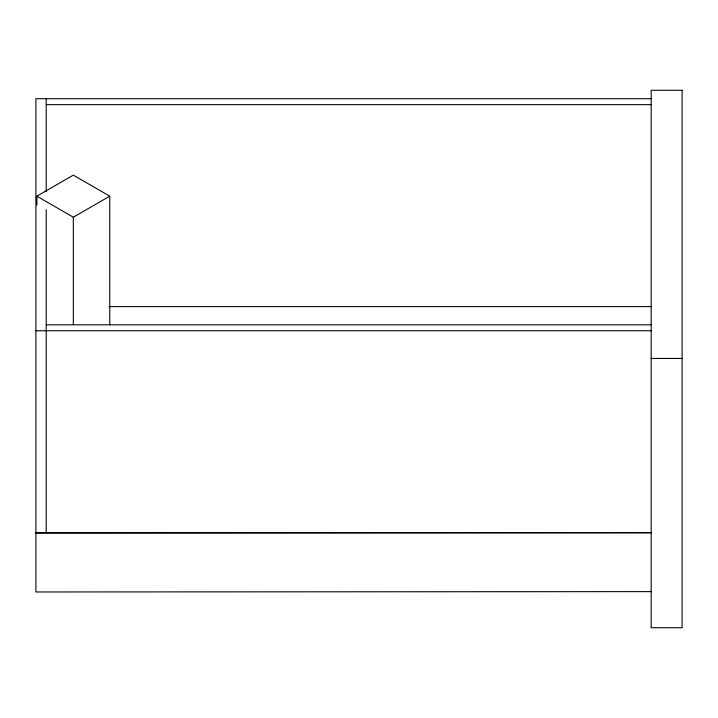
<?xml version="1.0" encoding="UTF-8"?>
<svg xmlns="http://www.w3.org/2000/svg" width="718" height="718" viewBox="0 0 718 718"><rect width="100%" height="100%" fill="white"/><g stroke="black" fill="none" stroke-linecap="round" stroke-linejoin="round"><path stroke-width="1.08" d="M36.887 205.142L36.887 196.185L73.326 175.147L109.764 196.185L109.764 324.868M36.887 196.185L73.326 217.222L109.764 196.185M651.181 98.698L35.9 98.698L35.9 591.973L651.181 591.623M46.203 104.648L651.181 104.648M108.948 306.604L651.181 306.604M46.203 324.805L651.181 324.805M35.9 330.756L651.181 330.756M651.181 358.444L682.1 358.444M35.9 532.711L651.181 532.711L35.9 533.07M73.326 217.222L73.326 324.653M46.203 98.698L46.203 191.742M46.203 209.683L46.203 532.711M682.1 90.28L651.181 90.28L651.181 627.72L682.1 627.72L682.1 90.28"/></g></svg>
